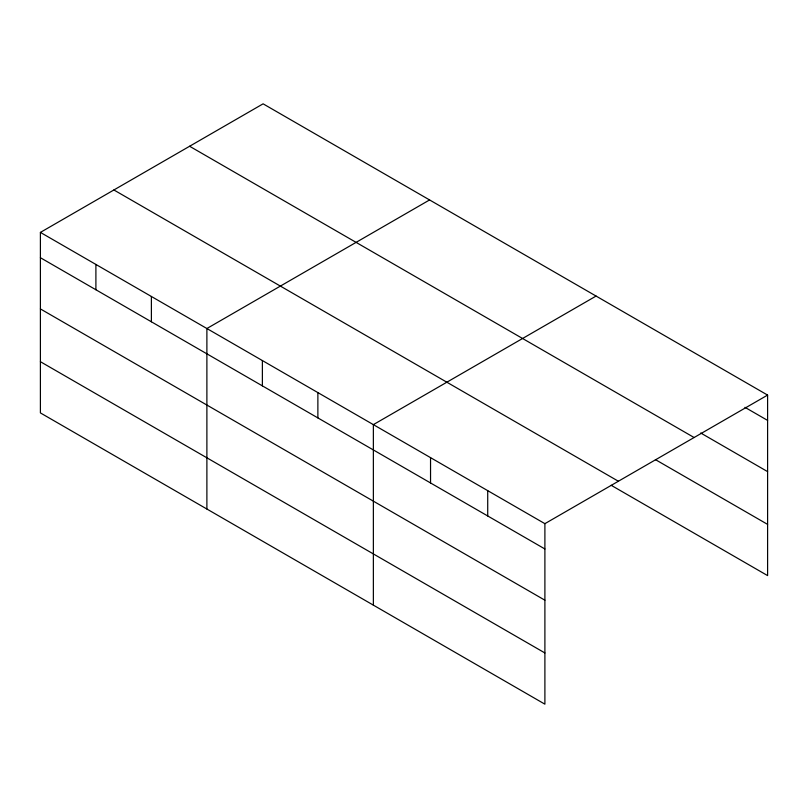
<?xml version="1.0" encoding="UTF-8"?>
<svg xmlns="http://www.w3.org/2000/svg" width="808" height="808" viewBox="0 0 808 808"><rect width="100%" height="100%" fill="white"/><g stroke="black" fill="none" stroke-linecap="round" stroke-linejoin="round"><path stroke-width="1.21" d="M544.895 600.192L544.895 523.665L40.4 232.401L40.4 412.908L544.895 704.172L544.895 600.192L40.4 308.919M611.171 485.285L767.6 575.599L767.6 395.092L263.105 103.828L40.4 232.401M429.583 199.94L206.888 328.523L206.888 509.02M596.072 296.061L373.367 424.634L373.367 605.141M544.895 523.665L767.6 395.092M744.946 407.323L767.6 420.402M700.718 432.997L767.6 471.62M189.607 146.258L694.112 437.522M655.409 459.611L767.6 524.382M113.888 189.971L618.393 481.245M40.4 257.712L544.895 548.975M40.4 361.691L544.895 652.955M487.719 490.658L487.719 515.969M430.543 457.651L430.543 482.952M317.877 392.597L317.877 417.908M262.378 360.56L262.378 385.87M151.389 296.475L151.389 321.786M95.9 264.438L95.9 289.749"/></g></svg>
